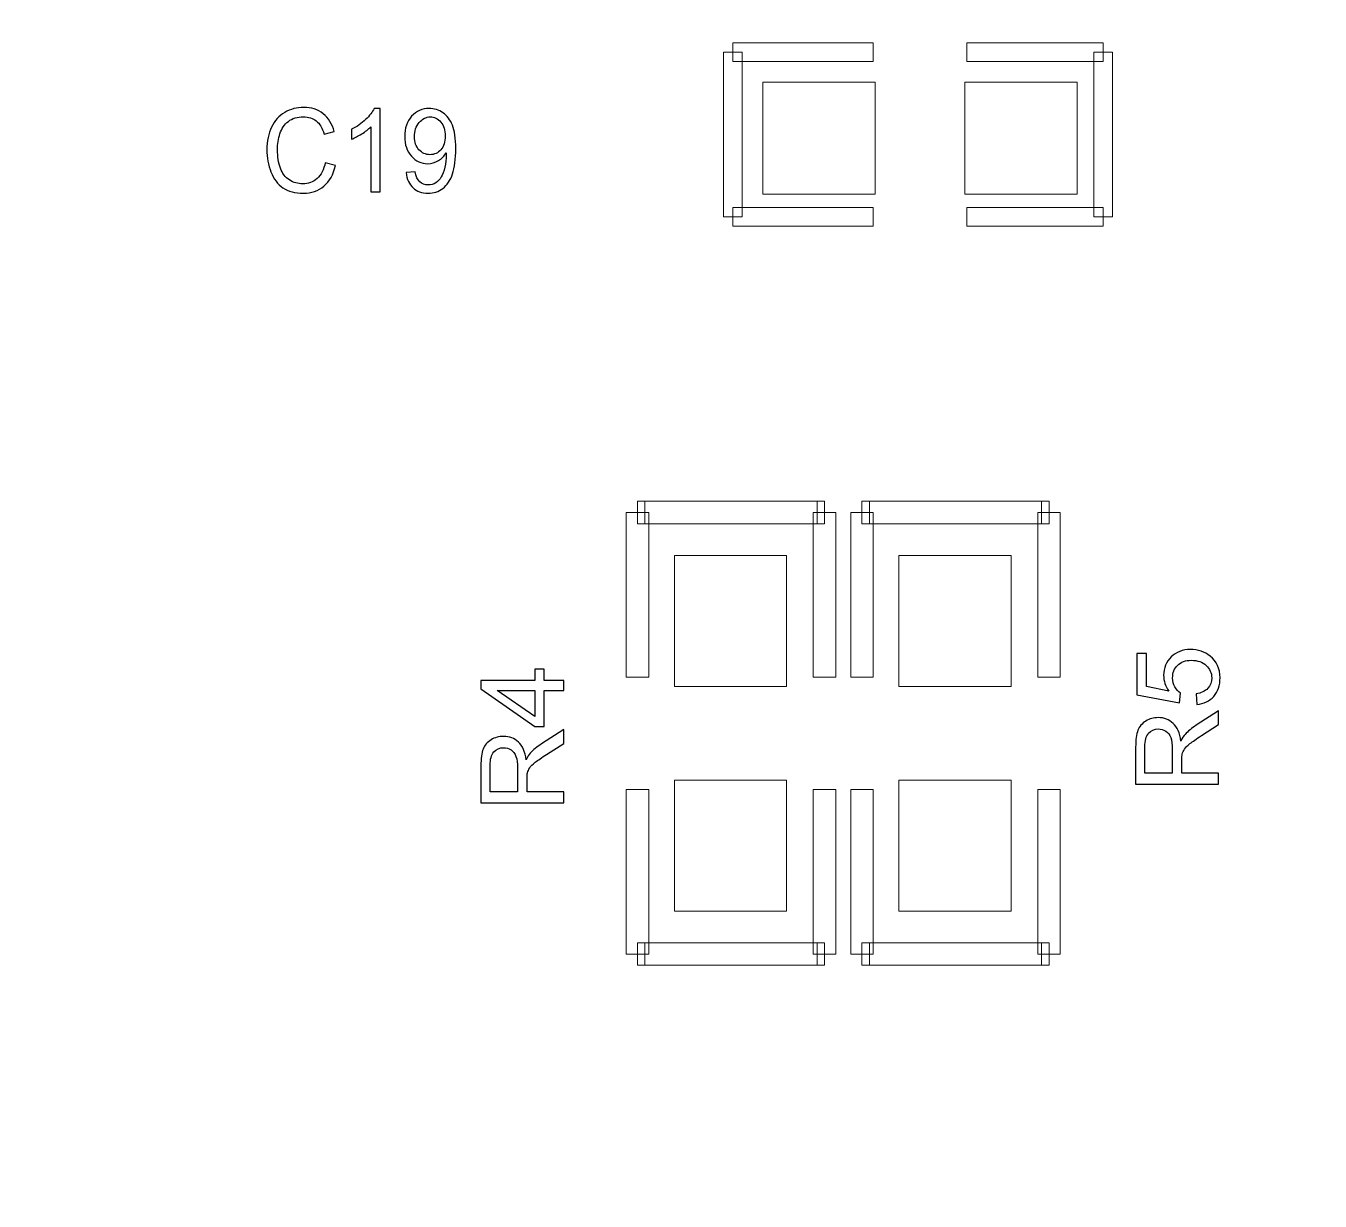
# Model space of a CAD drawing. Header units: millimetres. Extents: x -29.3 to 38.7, y -13.5 to 48.8.
# Drawn here: x -5.94 to 2.85, y 21.26 to 29.23 of the extents above; entities that cross this region are included whole.
import ezdxf

# ---------------------------------------------------------------- set-up
doc = ezdxf.new("R2010")
doc.units = ezdxf.units.MM
doc.header["$MEASUREMENT"] = 0
for name, color, linetype in [('BG_OUTLINE', 7, 'Continuous'), ('PG_SILKSCREEN_TOP', 7, 'Continuous'), ('PIN_TOP', 7, 'Continuous'), ('RD_SILKSCREEN_TOP', 7, 'Continuous')]:
    doc.layers.add(name, color=color, linetype=linetype)

msp = doc.modelspace()

# ---------------------------------------------------------------- linework, layer by layer
at = {"layer": 'BG_OUTLINE', "lineweight": 9}
msp.add_open_spline([(-29.3483, -13.5394), (-29.3483, -13.5394), (18.625, -13.5394), (18.625, -13.5394), (18.625, -13.5394), (18.625, -13.5394), (18.8256, -13.5394), (18.8256, -13.5394), (18.8256, -13.5394), (19.4323, -13.539), (20.014, -13.2977), (20.4427, -12.8684), (20.4427, -12.8684), (20.8714, -12.4392), (21.112, -11.8601), (21.1116, -11.2534), (21.1116, -11.2534), (21.1116, -11.2534), (21.1116, 35.2286), (21.1116, 35.2286), (21.1116, 35.2286), (21.1112, 35.8353), (20.8699, 36.4169), (20.4406, 36.8456), (20.4406, 36.8456), (20.0114, 37.2744), (19.4323, 37.515), (18.8256, 37.5146), (18.8256, 37.5146), (18.8256, 37.5146), (-29.3483, 37.5146), (-29.3483, 37.5146), (-29.3483, 37.5146), (-29.3483, 37.5146), (-29.3483, -13.5394), (-29.3483, -13.5394)], degree=3, knots=[0, 0, 0, 0, 0.111111, 0.111111, 0.111111, 0.111111, 0.222222, 0.222222, 0.222222, 0.222222, 0.333333, 0.333333, 0.333333, 0.333333, 0.444444, 0.444444, 0.444444, 0.444444, 0.555556, 0.555556, 0.555556, 0.555556, 0.666667, 0.666667, 0.666667, 0.666667, 0.777778, 0.777778, 0.777778, 0.777778, 0.888889, 0.888889, 0.888889, 0.888889, 1, 1, 1, 1], dxfattribs=at)
at = {"layer": 'PG_SILKSCREEN_TOP', "lineweight": 9}
for points in [[(-1.1416, 28.9904), (-1.1416, 28.9904), (-1.1416, 29.1174), (-1.1416, 29.1174), (-1.1416, 29.1174), (-1.1416, 29.1174), (-0.1891, 29.1174), (-0.1891, 29.1174), (-0.1891, 29.1174), (-0.1891, 29.1174), (-0.1891, 28.9904), (-0.1891, 28.9904), (-0.1891, 28.9904), (-0.1891, 28.9904), (-1.1416, 28.9904), (-1.1416, 28.9904)], [(1.373, 29.1174), (1.373, 29.1174), (1.373, 28.9904), (1.373, 28.9904), (1.373, 28.9904), (1.373, 28.9904), (0.4459, 28.9904), (0.4459, 28.9904), (0.4459, 28.9904), (0.4459, 28.9904), (0.4459, 29.1174), (0.4459, 29.1174), (0.4459, 29.1174), (0.4459, 29.1174), (1.373, 29.1174), (1.373, 29.1174)], [(-1.0781, 27.9363), (-1.0781, 27.9363), (-1.2051, 27.9363), (-1.2051, 27.9363), (-1.2051, 27.9363), (-1.2051, 27.9363), (-1.2051, 29.0539), (-1.2051, 29.0539), (-1.2051, 29.0539), (-1.2051, 29.0539), (-1.0781, 29.0539), (-1.0781, 29.0539), (-1.0781, 29.0539), (-1.0781, 29.0539), (-1.0781, 27.9363), (-1.0781, 27.9363)], [(1.4365, 27.9363), (1.4365, 27.9363), (1.3095, 27.9363), (1.3095, 27.9363), (1.3095, 27.9363), (1.3095, 27.9363), (1.3095, 29.0539), (1.3095, 29.0539), (1.3095, 29.0539), (1.3095, 29.0539), (1.4365, 29.0539), (1.4365, 29.0539), (1.4365, 29.0539), (1.4365, 29.0539), (1.4365, 27.9363), (1.4365, 27.9363)], [(-0.1891, 27.9998), (-0.1891, 27.9998), (-0.1891, 27.8728), (-0.1891, 27.8728), (-0.1891, 27.8728), (-0.1891, 27.8728), (-1.1416, 27.8728), (-1.1416, 27.8728), (-1.1416, 27.8728), (-1.1416, 27.8728), (-1.1416, 27.9998), (-1.1416, 27.9998), (-1.1416, 27.9998), (-1.1416, 27.9998), (-0.1891, 27.9998), (-0.1891, 27.9998)], [(0.4459, 27.8728), (0.4459, 27.8728), (0.4459, 27.9998), (0.4459, 27.9998), (0.4459, 27.9998), (0.4459, 27.9998), (1.373, 27.9998), (1.373, 27.9998), (1.373, 27.9998), (1.373, 27.9998), (1.373, 27.8728), (1.373, 27.8728), (1.373, 27.8728), (1.373, 27.8728), (0.4459, 27.8728), (0.4459, 27.8728)], [(-1.8655, 25.9297), (-1.8655, 25.9297), (-1.7131, 25.9297), (-1.7131, 25.9297), (-1.7131, 25.9297), (-1.7131, 25.9297), (-1.7131, 24.8121), (-1.7131, 24.8121), (-1.7131, 24.8121), (-1.7131, 24.8121), (-1.8655, 24.8121), (-1.8655, 24.8121), (-1.8655, 24.8121), (-1.8655, 24.8121), (-1.8655, 25.9297), (-1.8655, 25.9297)], [(-1.7385, 26.0059), (-1.7385, 26.0059), (-1.7385, 25.8535), (-1.7385, 25.8535), (-1.7385, 25.8535), (-1.7385, 25.8535), (-1.7893, 25.8535), (-1.7893, 25.8535), (-1.7893, 25.8535), (-1.7893, 25.8535), (-1.7893, 26.0059), (-1.7893, 26.0059), (-1.7893, 26.0059), (-1.7893, 26.0059), (-1.7385, 26.0059), (-1.7385, 26.0059)], [(-0.5701, 26.0059), (-0.5701, 26.0059), (-0.5701, 25.8535), (-0.5701, 25.8535), (-0.5701, 25.8535), (-0.5701, 25.8535), (-1.7385, 25.8535), (-1.7385, 25.8535), (-1.7385, 25.8535), (-1.7385, 25.8535), (-1.7385, 26.0059), (-1.7385, 26.0059), (-1.7385, 26.0059), (-1.7385, 26.0059), (-0.5701, 26.0059), (-0.5701, 26.0059)], [(-0.4431, 24.8121), (-0.4431, 24.8121), (-0.5955, 24.8121), (-0.5955, 24.8121), (-0.5955, 24.8121), (-0.5955, 24.8121), (-0.5955, 25.9297), (-0.5955, 25.9297), (-0.5955, 25.9297), (-0.5955, 25.9297), (-0.4431, 25.9297), (-0.4431, 25.9297), (-0.4431, 25.9297), (-0.4431, 25.9297), (-0.4431, 24.8121), (-0.4431, 24.8121)], [(-0.5193, 26.0059), (-0.5193, 26.0059), (-0.5193, 25.8535), (-0.5193, 25.8535), (-0.5193, 25.8535), (-0.5193, 25.8535), (-0.5701, 25.8535), (-0.5701, 25.8535), (-0.5701, 25.8535), (-0.5701, 25.8535), (-0.5701, 26.0059), (-0.5701, 26.0059), (-0.5701, 26.0059), (-0.5701, 26.0059), (-0.5193, 26.0059), (-0.5193, 26.0059)], [(-0.3415, 25.9297), (-0.3415, 25.9297), (-0.1891, 25.9297), (-0.1891, 25.9297), (-0.1891, 25.9297), (-0.1891, 25.9297), (-0.1891, 24.8121), (-0.1891, 24.8121), (-0.1891, 24.8121), (-0.1891, 24.8121), (-0.3415, 24.8121), (-0.3415, 24.8121), (-0.3415, 24.8121), (-0.3415, 24.8121), (-0.3415, 25.9297), (-0.3415, 25.9297)], [(-0.2145, 26.0059), (-0.2145, 26.0059), (-0.2145, 25.8535), (-0.2145, 25.8535), (-0.2145, 25.8535), (-0.2145, 25.8535), (-0.2653, 25.8535), (-0.2653, 25.8535), (-0.2653, 25.8535), (-0.2653, 25.8535), (-0.2653, 26.0059), (-0.2653, 26.0059), (-0.2653, 26.0059), (-0.2653, 26.0059), (-0.2145, 26.0059), (-0.2145, 26.0059)], [(0.9539, 26.0059), (0.9539, 26.0059), (0.9539, 25.8535), (0.9539, 25.8535), (0.9539, 25.8535), (0.9539, 25.8535), (-0.2145, 25.8535), (-0.2145, 25.8535), (-0.2145, 25.8535), (-0.2145, 25.8535), (-0.2145, 26.0059), (-0.2145, 26.0059), (-0.2145, 26.0059), (-0.2145, 26.0059), (0.9539, 26.0059), (0.9539, 26.0059)], [(1.0809, 24.8121), (1.0809, 24.8121), (0.9285, 24.8121), (0.9285, 24.8121), (0.9285, 24.8121), (0.9285, 24.8121), (0.9285, 25.9297), (0.9285, 25.9297), (0.9285, 25.9297), (0.9285, 25.9297), (1.0809, 25.9297), (1.0809, 25.9297), (1.0809, 25.9297), (1.0809, 25.9297), (1.0809, 24.8121), (1.0809, 24.8121)], [(1.0047, 26.0059), (1.0047, 26.0059), (1.0047, 25.8535), (1.0047, 25.8535), (1.0047, 25.8535), (1.0047, 25.8535), (0.9539, 25.8535), (0.9539, 25.8535), (0.9539, 25.8535), (0.9539, 25.8535), (0.9539, 26.0059), (0.9539, 26.0059), (0.9539, 26.0059), (0.9539, 26.0059), (1.0047, 26.0059), (1.0047, 26.0059)], [(-1.7131, 22.9325), (-1.7131, 22.9325), (-1.8655, 22.9325), (-1.8655, 22.9325), (-1.8655, 22.9325), (-1.8655, 22.9325), (-1.8655, 24.0501), (-1.8655, 24.0501), (-1.8655, 24.0501), (-1.8655, 24.0501), (-1.7131, 24.0501), (-1.7131, 24.0501), (-1.7131, 24.0501), (-1.7131, 24.0501), (-1.7131, 22.9325), (-1.7131, 22.9325)], [(-0.5955, 24.0501), (-0.5955, 24.0501), (-0.4431, 24.0501), (-0.4431, 24.0501), (-0.4431, 24.0501), (-0.4431, 24.0501), (-0.4431, 22.9325), (-0.4431, 22.9325), (-0.4431, 22.9325), (-0.4431, 22.9325), (-0.5955, 22.9325), (-0.5955, 22.9325), (-0.5955, 22.9325), (-0.5955, 22.9325), (-0.5955, 24.0501), (-0.5955, 24.0501)], [(-0.1891, 22.9325), (-0.1891, 22.9325), (-0.3415, 22.9325), (-0.3415, 22.9325), (-0.3415, 22.9325), (-0.3415, 22.9325), (-0.3415, 24.0501), (-0.3415, 24.0501), (-0.3415, 24.0501), (-0.3415, 24.0501), (-0.1891, 24.0501), (-0.1891, 24.0501), (-0.1891, 24.0501), (-0.1891, 24.0501), (-0.1891, 22.9325), (-0.1891, 22.9325)], [(0.9285, 24.0501), (0.9285, 24.0501), (1.0809, 24.0501), (1.0809, 24.0501), (1.0809, 24.0501), (1.0809, 24.0501), (1.0809, 22.9325), (1.0809, 22.9325), (1.0809, 22.9325), (1.0809, 22.9325), (0.9285, 22.9325), (0.9285, 22.9325), (0.9285, 22.9325), (0.9285, 22.9325), (0.9285, 24.0501), (0.9285, 24.0501)], [(-1.7385, 23.0087), (-1.7385, 23.0087), (-1.7385, 22.8563), (-1.7385, 22.8563), (-1.7385, 22.8563), (-1.7385, 22.8563), (-1.7893, 22.8563), (-1.7893, 22.8563), (-1.7893, 22.8563), (-1.7893, 22.8563), (-1.7893, 23.0087), (-1.7893, 23.0087), (-1.7893, 23.0087), (-1.7893, 23.0087), (-1.7385, 23.0087), (-1.7385, 23.0087)], [(-0.5701, 23.0087), (-0.5701, 23.0087), (-0.5701, 22.8563), (-0.5701, 22.8563), (-0.5701, 22.8563), (-0.5701, 22.8563), (-1.7385, 22.8563), (-1.7385, 22.8563), (-1.7385, 22.8563), (-1.7385, 22.8563), (-1.7385, 23.0087), (-1.7385, 23.0087), (-1.7385, 23.0087), (-1.7385, 23.0087), (-0.5701, 23.0087), (-0.5701, 23.0087)], [(-0.5193, 23.0087), (-0.5193, 23.0087), (-0.5193, 22.8563), (-0.5193, 22.8563), (-0.5193, 22.8563), (-0.5193, 22.8563), (-0.5701, 22.8563), (-0.5701, 22.8563), (-0.5701, 22.8563), (-0.5701, 22.8563), (-0.5701, 23.0087), (-0.5701, 23.0087), (-0.5701, 23.0087), (-0.5701, 23.0087), (-0.5193, 23.0087), (-0.5193, 23.0087)], [(-0.2145, 23.0087), (-0.2145, 23.0087), (-0.2145, 22.8563), (-0.2145, 22.8563), (-0.2145, 22.8563), (-0.2145, 22.8563), (-0.2653, 22.8563), (-0.2653, 22.8563), (-0.2653, 22.8563), (-0.2653, 22.8563), (-0.2653, 23.0087), (-0.2653, 23.0087), (-0.2653, 23.0087), (-0.2653, 23.0087), (-0.2145, 23.0087), (-0.2145, 23.0087)], [(0.9539, 23.0087), (0.9539, 23.0087), (0.9539, 22.8563), (0.9539, 22.8563), (0.9539, 22.8563), (0.9539, 22.8563), (-0.2145, 22.8563), (-0.2145, 22.8563), (-0.2145, 22.8563), (-0.2145, 22.8563), (-0.2145, 23.0087), (-0.2145, 23.0087), (-0.2145, 23.0087), (-0.2145, 23.0087), (0.9539, 23.0087), (0.9539, 23.0087)], [(1.0047, 23.0087), (1.0047, 23.0087), (1.0047, 22.8563), (1.0047, 22.8563), (1.0047, 22.8563), (1.0047, 22.8563), (0.9539, 22.8563), (0.9539, 22.8563), (0.9539, 22.8563), (0.9539, 22.8563), (0.9539, 23.0087), (0.9539, 23.0087), (0.9539, 23.0087), (0.9539, 23.0087), (1.0047, 23.0087), (1.0047, 23.0087)]]:
    msp.add_open_spline(points, degree=3, knots=[0, 0, 0, 0, 0.25, 0.25, 0.25, 0.25, 0.5, 0.5, 0.5, 0.5, 0.75, 0.75, 0.75, 0.75, 1, 1, 1, 1], dxfattribs=at)
at = {"layer": 'PIN_TOP', "lineweight": 9}
for points in [[(-0.1764, 28.8507), (-0.1764, 28.8507), (-0.1764, 28.0887), (-0.1764, 28.0887), (-0.1764, 28.0887), (-0.1764, 28.0887), (-0.9384, 28.0887), (-0.9384, 28.0887), (-0.9384, 28.0887), (-0.9384, 28.0887), (-0.9384, 28.8507), (-0.9384, 28.8507), (-0.9384, 28.8507), (-0.9384, 28.8507), (-0.1764, 28.8507), (-0.1764, 28.8507)], [(1.1952, 28.8507), (1.1952, 28.8507), (1.1952, 28.0887), (1.1952, 28.0887), (1.1952, 28.0887), (1.1952, 28.0887), (0.4332, 28.0887), (0.4332, 28.0887), (0.4332, 28.0887), (0.4332, 28.0887), (0.4332, 28.8507), (0.4332, 28.8507), (0.4332, 28.8507), (0.4332, 28.8507), (1.1952, 28.8507), (1.1952, 28.8507)], [(-0.7768, 24.7486), (-0.7768, 24.7486), (-1.5388, 24.7486), (-1.5388, 24.7486), (-1.5388, 24.7486), (-1.5388, 24.7486), (-1.5388, 25.6376), (-1.5388, 25.6376), (-1.5388, 25.6376), (-1.5388, 25.6376), (-0.7768, 25.6376), (-0.7768, 25.6376), (-0.7768, 25.6376), (-0.7768, 25.6376), (-0.7768, 24.7486), (-0.7768, 24.7486)], [(0.7472, 24.7486), (0.7472, 24.7486), (-0.0148, 24.7486), (-0.0148, 24.7486), (-0.0148, 24.7486), (-0.0148, 24.7486), (-0.0148, 25.6376), (-0.0148, 25.6376), (-0.0148, 25.6376), (-0.0148, 25.6376), (0.7472, 25.6376), (0.7472, 25.6376), (0.7472, 25.6376), (0.7472, 25.6376), (0.7472, 24.7486), (0.7472, 24.7486)], [(-0.7768, 23.2246), (-0.7768, 23.2246), (-1.5388, 23.2246), (-1.5388, 23.2246), (-1.5388, 23.2246), (-1.5388, 23.2246), (-1.5388, 24.1136), (-1.5388, 24.1136), (-1.5388, 24.1136), (-1.5388, 24.1136), (-0.7768, 24.1136), (-0.7768, 24.1136), (-0.7768, 24.1136), (-0.7768, 24.1136), (-0.7768, 23.2246), (-0.7768, 23.2246)], [(0.7472, 23.2246), (0.7472, 23.2246), (-0.0148, 23.2246), (-0.0148, 23.2246), (-0.0148, 23.2246), (-0.0148, 23.2246), (-0.0148, 24.1136), (-0.0148, 24.1136), (-0.0148, 24.1136), (-0.0148, 24.1136), (0.7472, 24.1136), (0.7472, 24.1136), (0.7472, 24.1136), (0.7472, 24.1136), (0.7472, 23.2246), (0.7472, 23.2246)]]:
    msp.add_open_spline(points, degree=3, knots=[0, 0, 0, 0, 0.25, 0.25, 0.25, 0.25, 0.5, 0.5, 0.5, 0.5, 0.75, 0.75, 0.75, 0.75, 1, 1, 1, 1], dxfattribs=at)
at = {"layer": 'RD_SILKSCREEN_TOP', "color": 8}
for points, knots in [([(-3.909, 28.303), (-3.909, 28.303), (-3.8392, 28.2841), (-3.8392, 28.2841), (-3.8392, 28.2841), (-3.8538, 28.223), (-3.8802, 28.1763), (-3.9181, 28.144), (-3.9181, 28.144), (-3.9561, 28.1118), (-4.0025, 28.0958), (-4.0575, 28.0958), (-4.0575, 28.0958), (-4.1144, 28.0958), (-4.1605, 28.1082), (-4.1962, 28.1328), (-4.1962, 28.1328), (-4.2318, 28.1576), (-4.2589, 28.1935), (-4.2775, 28.2403), (-4.2775, 28.2403), (-4.296, 28.2873), (-4.3053, 28.3377), (-4.3053, 28.3915), (-4.3053, 28.3915), (-4.3053, 28.4501), (-4.2949, 28.5013), (-4.2739, 28.545), (-4.2739, 28.545), (-4.2528, 28.5887), (-4.223, 28.6219), (-4.1843, 28.6446), (-4.1843, 28.6446), (-4.1455, 28.6673), (-4.103, 28.6786), (-4.0565, 28.6786), (-4.0565, 28.6786), (-4.0036, 28.6786), (-3.9593, 28.6643), (-3.9234, 28.6356), (-3.9234, 28.6356), (-3.8874, 28.6068), (-3.8624, 28.5666), (-3.8483, 28.5145), (-3.8483, 28.5145), (-3.8483, 28.5145), (-3.9168, 28.4971), (-3.9168, 28.4971), (-3.9168, 28.4971), (-3.9292, 28.5382), (-3.9469, 28.568), (-3.9701, 28.5868), (-3.9701, 28.5868), (-3.9933, 28.6055), (-4.0225, 28.6148), (-4.0579, 28.6148), (-4.0579, 28.6148), (-4.0984, 28.6148), (-4.1322, 28.6045), (-4.1595, 28.5837), (-4.1595, 28.5837), (-4.1867, 28.5629), (-4.2059, 28.5351), (-4.2167, 28.5), (-4.2167, 28.5), (-4.2279, 28.4651), (-4.2334, 28.429), (-4.2334, 28.3919), (-4.2334, 28.3919), (-4.2334, 28.3439), (-4.2268, 28.3021), (-4.2138, 28.2663), (-4.2138, 28.2663), (-4.2007, 28.2306), (-4.1804, 28.2038), (-4.1528, 28.1861), (-4.1528, 28.1861), (-4.1252, 28.1684), (-4.0954, 28.1596), (-4.0632, 28.1596), (-4.0632, 28.1596), (-4.0241, 28.1596), (-3.9911, 28.1717), (-3.964, 28.1957), (-3.964, 28.1957), (-3.9368, 28.2198), (-3.9186, 28.2557), (-3.909, 28.303)], [0, 0, 0, 0, 0.045455, 0.045455, 0.045455, 0.045455, 0.090909, 0.090909, 0.090909, 0.090909, 0.136364, 0.136364, 0.136364, 0.136364, 0.181818, 0.181818, 0.181818, 0.181818, 0.227273, 0.227273, 0.227273, 0.227273, 0.272727, 0.272727, 0.272727, 0.272727, 0.318182, 0.318182, 0.318182, 0.318182, 0.363636, 0.363636, 0.363636, 0.363636, 0.409091, 0.409091, 0.409091, 0.409091, 0.454545, 0.454545, 0.454545, 0.454545, 0.5, 0.5, 0.5, 0.5, 0.545455, 0.545455, 0.545455, 0.545455, 0.590909, 0.590909, 0.590909, 0.590909, 0.636364, 0.636364, 0.636364, 0.636364, 0.681818, 0.681818, 0.681818, 0.681818, 0.727273, 0.727273, 0.727273, 0.727273, 0.772727, 0.772727, 0.772727, 0.772727, 0.818182, 0.818182, 0.818182, 0.818182, 0.863636, 0.863636, 0.863636, 0.863636, 0.909091, 0.909091, 0.909091, 0.909091, 0.954545, 0.954545, 0.954545, 0.954545, 1, 1, 1, 1]), ([(-3.5357, 28.1054), (-3.5357, 28.1054), (-3.6005, 28.1054), (-3.6005, 28.1054), (-3.6005, 28.1054), (-3.6005, 28.1054), (-3.6005, 28.5463), (-3.6005, 28.5463), (-3.6005, 28.5463), (-3.616, 28.5305), (-3.6364, 28.5146), (-3.6616, 28.4987), (-3.6616, 28.4987), (-3.6871, 28.4828), (-3.7098, 28.4709), (-3.7299, 28.463), (-3.7299, 28.463), (-3.7299, 28.463), (-3.7299, 28.5298), (-3.7299, 28.5298), (-3.7299, 28.5298), (-3.6937, 28.5481), (-3.662, 28.5701), (-3.6349, 28.596), (-3.6349, 28.596), (-3.6079, 28.6219), (-3.5887, 28.647), (-3.5774, 28.6714), (-3.5774, 28.6714), (-3.5774, 28.6714), (-3.5357, 28.6714), (-3.5357, 28.6714), (-3.5357, 28.6714), (-3.5357, 28.6714), (-3.5357, 28.1054), (-3.5357, 28.1054)], [0, 0, 0, 0, 0.111111, 0.111111, 0.111111, 0.111111, 0.222222, 0.222222, 0.222222, 0.222222, 0.333333, 0.333333, 0.333333, 0.333333, 0.444444, 0.444444, 0.444444, 0.444444, 0.555556, 0.555556, 0.555556, 0.555556, 0.666667, 0.666667, 0.666667, 0.666667, 0.777778, 0.777778, 0.777778, 0.777778, 0.888889, 0.888889, 0.888889, 0.888889, 1, 1, 1, 1]), ([(-3.3602, 28.2357), (-3.3602, 28.2357), (-3.2979, 28.2419), (-3.2979, 28.2419), (-3.2979, 28.2419), (-3.2926, 28.2106), (-3.2825, 28.1879), (-3.2677, 28.1738), (-3.2677, 28.1738), (-3.2529, 28.1597), (-3.2338, 28.1526), (-3.2105, 28.1526), (-3.2105, 28.1526), (-3.1906, 28.1526), (-3.1732, 28.1575), (-3.1582, 28.1673), (-3.1582, 28.1673), (-3.1432, 28.1771), (-3.1309, 28.19), (-3.1213, 28.2063), (-3.1213, 28.2063), (-3.1116, 28.2226), (-3.1037, 28.2446), (-3.0972, 28.2722), (-3.0972, 28.2722), (-3.0908, 28.2999), (-3.0875, 28.3281), (-3.0875, 28.3568), (-3.0875, 28.3568), (-3.0875, 28.3599), (-3.0876, 28.3646), (-3.0879, 28.3706), (-3.0879, 28.3706), (-3.1009, 28.3487), (-3.1185, 28.3307), (-3.1409, 28.3171), (-3.1409, 28.3171), (-3.1633, 28.3033), (-3.1877, 28.2965), (-3.2137, 28.2965), (-3.2137, 28.2965), (-3.2574, 28.2965), (-3.2943, 28.3134), (-3.3245, 28.3473), (-3.3245, 28.3473), (-3.3547, 28.3811), (-3.3698, 28.4256), (-3.3698, 28.481), (-3.3698, 28.481), (-3.3698, 28.5382), (-3.3541, 28.5841), (-3.3226, 28.619), (-3.3226, 28.619), (-3.291, 28.654), (-3.2515, 28.6714), (-3.2039, 28.6714), (-3.2039, 28.6714), (-3.1697, 28.6714), (-3.1384, 28.6614), (-3.1099, 28.6418), (-3.1099, 28.6418), (-3.0816, 28.6221), (-3.06, 28.5939), (-3.0452, 28.5574), (-3.0452, 28.5574), (-3.0305, 28.5209), (-3.0231, 28.468), (-3.0231, 28.3987), (-3.0231, 28.3987), (-3.0231, 28.3268), (-3.0304, 28.2694), (-3.045, 28.2267), (-3.045, 28.2267), (-3.0597, 28.184), (-3.0815, 28.1516), (-3.1103, 28.1293), (-3.1103, 28.1293), (-3.1393, 28.107), (-3.1731, 28.0958), (-3.212, 28.0958), (-3.212, 28.0958), (-3.2532, 28.0958), (-3.2868, 28.108), (-3.313, 28.1326), (-3.313, 28.1326), (-3.3391, 28.157), (-3.3548, 28.1914), (-3.3602, 28.2357)], [0, 0, 0, 0, 0.045455, 0.045455, 0.045455, 0.045455, 0.090909, 0.090909, 0.090909, 0.090909, 0.136364, 0.136364, 0.136364, 0.136364, 0.181818, 0.181818, 0.181818, 0.181818, 0.227273, 0.227273, 0.227273, 0.227273, 0.272727, 0.272727, 0.272727, 0.272727, 0.318182, 0.318182, 0.318182, 0.318182, 0.363636, 0.363636, 0.363636, 0.363636, 0.409091, 0.409091, 0.409091, 0.409091, 0.454545, 0.454545, 0.454545, 0.454545, 0.5, 0.5, 0.5, 0.5, 0.545455, 0.545455, 0.545455, 0.545455, 0.590909, 0.590909, 0.590909, 0.590909, 0.636364, 0.636364, 0.636364, 0.636364, 0.681818, 0.681818, 0.681818, 0.681818, 0.727273, 0.727273, 0.727273, 0.727273, 0.772727, 0.772727, 0.772727, 0.772727, 0.818182, 0.818182, 0.818182, 0.818182, 0.863636, 0.863636, 0.863636, 0.863636, 0.909091, 0.909091, 0.909091, 0.909091, 0.954545, 0.954545, 0.954545, 0.954545, 1, 1, 1, 1]), ([(-3.0951, 28.4845), (-3.0951, 28.5242), (-3.1049, 28.5558), (-3.1246, 28.579), (-3.1246, 28.579), (-3.1445, 28.6024), (-3.1682, 28.6141), (-3.1961, 28.6141), (-3.1961, 28.6141), (-3.2248, 28.6141), (-3.2499, 28.6015), (-3.2712, 28.5764), (-3.2712, 28.5764), (-3.2926, 28.5512), (-3.3033, 28.5187), (-3.3033, 28.4788), (-3.3033, 28.4788), (-3.3033, 28.4428), (-3.2931, 28.4137), (-3.2728, 28.3912), (-3.2728, 28.3912), (-3.2526, 28.3688), (-3.2277, 28.3576), (-3.198, 28.3576), (-3.198, 28.3576), (-3.1678, 28.3576), (-3.1433, 28.3688), (-3.1241, 28.3912), (-3.1241, 28.3912), (-3.1047, 28.4137), (-3.0951, 28.4448), (-3.0951, 28.4845)], [0, 0, 0, 0, 0.125, 0.125, 0.125, 0.125, 0.25, 0.25, 0.25, 0.25, 0.375, 0.375, 0.375, 0.375, 0.5, 0.5, 0.5, 0.5, 0.625, 0.625, 0.625, 0.625, 0.75, 0.75, 0.75, 0.75, 0.875, 0.875, 0.875, 0.875, 1, 1, 1, 1]), ([(2.0088, 24.626), (2.0088, 24.626), (2.0026, 24.6987), (2.0026, 24.6987), (2.0026, 24.6987), (2.038, 24.7041), (2.0645, 24.7165), (2.0824, 24.7361), (2.0824, 24.7361), (2.1002, 24.7558), (2.1092, 24.7794), (2.1092, 24.8071), (2.1092, 24.8071), (2.1092, 24.8404), (2.0966, 24.8686), (2.0715, 24.8916), (2.0715, 24.8916), (2.0463, 24.9147), (2.013, 24.9262), (1.9715, 24.9262), (1.9715, 24.9262), (1.932, 24.9262), (1.9009, 24.9152), (1.8781, 24.893), (1.8781, 24.893), (1.8552, 24.8709), (1.8438, 24.8419), (1.8438, 24.8059), (1.8438, 24.8059), (1.8438, 24.7836), (1.8489, 24.7635), (1.859, 24.7455), (1.859, 24.7455), (1.8691, 24.7276), (1.8823, 24.7135), (1.8984, 24.7033), (1.8984, 24.7033), (1.8984, 24.7033), (1.89, 24.6383), (1.89, 24.6383), (1.89, 24.6383), (1.89, 24.6383), (1.6005, 24.6929), (1.6005, 24.6929), (1.6005, 24.6929), (1.6005, 24.6929), (1.6005, 24.9732), (1.6005, 24.9732), (1.6005, 24.9732), (1.6005, 24.9732), (1.6666, 24.9732), (1.6666, 24.9732), (1.6666, 24.9732), (1.6666, 24.9732), (1.6666, 24.7483), (1.6666, 24.7483), (1.6666, 24.7483), (1.6666, 24.7483), (1.8181, 24.7178), (1.8181, 24.7178), (1.8181, 24.7178), (1.7945, 24.7517), (1.7826, 24.7873), (1.7826, 24.8244), (1.7826, 24.8244), (1.7826, 24.8736), (1.7997, 24.9151), (1.8338, 24.9489), (1.8338, 24.9489), (1.8679, 24.9828), (1.9118, 24.9997), (1.9653, 24.9997), (1.9653, 24.9997), (2.0164, 24.9997), (2.0605, 24.9848), (2.0976, 24.9551), (2.0976, 24.9551), (2.1431, 24.9189), (2.166, 24.8695), (2.166, 24.8071), (2.166, 24.8071), (2.166, 24.7558), (2.1517, 24.7139), (2.1229, 24.6815), (2.1229, 24.6815), (2.0942, 24.6491), (2.0561, 24.6306), (2.0088, 24.626)], [0, 0, 0, 0, 0.045455, 0.045455, 0.045455, 0.045455, 0.090909, 0.090909, 0.090909, 0.090909, 0.136364, 0.136364, 0.136364, 0.136364, 0.181818, 0.181818, 0.181818, 0.181818, 0.227273, 0.227273, 0.227273, 0.227273, 0.272727, 0.272727, 0.272727, 0.272727, 0.318182, 0.318182, 0.318182, 0.318182, 0.363636, 0.363636, 0.363636, 0.363636, 0.409091, 0.409091, 0.409091, 0.409091, 0.454545, 0.454545, 0.454545, 0.454545, 0.5, 0.5, 0.5, 0.5, 0.545455, 0.545455, 0.545455, 0.545455, 0.590909, 0.590909, 0.590909, 0.590909, 0.636364, 0.636364, 0.636364, 0.636364, 0.681818, 0.681818, 0.681818, 0.681818, 0.727273, 0.727273, 0.727273, 0.727273, 0.772727, 0.772727, 0.772727, 0.772727, 0.818182, 0.818182, 0.818182, 0.818182, 0.863636, 0.863636, 0.863636, 0.863636, 0.909091, 0.909091, 0.909091, 0.909091, 0.954545, 0.954545, 0.954545, 0.954545, 1, 1, 1, 1]), ([(-2.2886, 24.7208), (-2.2886, 24.7208), (-2.4235, 24.7208), (-2.4235, 24.7208), (-2.4235, 24.7208), (-2.4235, 24.7208), (-2.4235, 24.4763), (-2.4235, 24.4763), (-2.4235, 24.4763), (-2.4235, 24.4763), (-2.487, 24.4763), (-2.487, 24.4763), (-2.487, 24.4763), (-2.487, 24.4763), (-2.8522, 24.7335), (-2.8522, 24.7335), (-2.8522, 24.7335), (-2.8522, 24.7335), (-2.8522, 24.7901), (-2.8522, 24.7901), (-2.8522, 24.7901), (-2.8522, 24.7901), (-2.487, 24.7901), (-2.487, 24.7901), (-2.487, 24.7901), (-2.487, 24.7901), (-2.487, 24.8662), (-2.487, 24.8662), (-2.487, 24.8662), (-2.487, 24.8662), (-2.4235, 24.8662), (-2.4235, 24.8662), (-2.4235, 24.8662), (-2.4235, 24.8662), (-2.4235, 24.7901), (-2.4235, 24.7901), (-2.4235, 24.7901), (-2.4235, 24.7901), (-2.2886, 24.7901), (-2.2886, 24.7901), (-2.2886, 24.7901), (-2.2886, 24.7901), (-2.2886, 24.7208), (-2.2886, 24.7208)], [0, 0, 0, 0, 0.090909, 0.090909, 0.090909, 0.090909, 0.181818, 0.181818, 0.181818, 0.181818, 0.272727, 0.272727, 0.272727, 0.272727, 0.363636, 0.363636, 0.363636, 0.363636, 0.454545, 0.454545, 0.454545, 0.454545, 0.545455, 0.545455, 0.545455, 0.545455, 0.636364, 0.636364, 0.636364, 0.636364, 0.727273, 0.727273, 0.727273, 0.727273, 0.818182, 0.818182, 0.818182, 0.818182, 0.909091, 0.909091, 0.909091, 0.909091, 1, 1, 1, 1]), ([(-2.487, 24.7208), (-2.487, 24.7208), (-2.7411, 24.7208), (-2.7411, 24.7208), (-2.7411, 24.7208), (-2.7411, 24.7208), (-2.487, 24.5444), (-2.487, 24.5444), (-2.487, 24.5444), (-2.487, 24.5444), (-2.487, 24.7208), (-2.487, 24.7208)], [0, 0, 0, 0, 0.333333, 0.333333, 0.333333, 0.333333, 0.666667, 0.666667, 0.666667, 0.666667, 1, 1, 1, 1]), ([(2.1564, 24.0866), (2.1564, 24.0866), (1.5928, 24.0866), (1.5928, 24.0866), (1.5928, 24.0866), (1.5928, 24.0866), (1.5928, 24.3365), (1.5928, 24.3365), (1.5928, 24.3365), (1.5928, 24.3868), (1.5979, 24.425), (1.608, 24.4511), (1.608, 24.4511), (1.6181, 24.4772), (1.6359, 24.4981), (1.6615, 24.5138), (1.6615, 24.5138), (1.6872, 24.5294), (1.7156, 24.5372), (1.7466, 24.5372), (1.7466, 24.5372), (1.7866, 24.5372), (1.8202, 24.5243), (1.8476, 24.4983), (1.8476, 24.4983), (1.875, 24.4725), (1.8925, 24.4324), (1.9, 24.3784), (1.9, 24.3784), (1.9094, 24.3982), (1.9187, 24.4132), (1.9281, 24.4234), (1.9281, 24.4234), (1.948, 24.4452), (1.9731, 24.4658), (2.003, 24.4853), (2.003, 24.4853), (2.003, 24.4853), (2.1564, 24.5834), (2.1564, 24.5834), (2.1564, 24.5834), (2.1564, 24.5834), (2.1564, 24.4895), (2.1564, 24.4895), (2.1564, 24.4895), (2.1564, 24.4895), (2.0391, 24.415), (2.0391, 24.415), (2.0391, 24.415), (2.0054, 24.3932), (1.9794, 24.3752), (1.9615, 24.3611), (1.9615, 24.3611), (1.9435, 24.347), (1.9309, 24.3344), (1.9239, 24.3233), (1.9239, 24.3233), (1.9166, 24.3121), (1.9116, 24.3008), (1.9088, 24.2893), (1.9088, 24.2893), (1.9071, 24.2807), (1.9061, 24.267), (1.9061, 24.2477), (1.9061, 24.2477), (1.9061, 24.2477), (1.9061, 24.1612), (1.9061, 24.1612), (1.9061, 24.1612), (1.9061, 24.1612), (2.1564, 24.1612), (2.1564, 24.1612), (2.1564, 24.1612), (2.1564, 24.1612), (2.1564, 24.0866), (2.1564, 24.0866)], [0, 0, 0, 0, 0.052632, 0.052632, 0.052632, 0.052632, 0.105263, 0.105263, 0.105263, 0.105263, 0.157895, 0.157895, 0.157895, 0.157895, 0.210526, 0.210526, 0.210526, 0.210526, 0.263158, 0.263158, 0.263158, 0.263158, 0.315789, 0.315789, 0.315789, 0.315789, 0.368421, 0.368421, 0.368421, 0.368421, 0.421053, 0.421053, 0.421053, 0.421053, 0.473684, 0.473684, 0.473684, 0.473684, 0.526316, 0.526316, 0.526316, 0.526316, 0.578947, 0.578947, 0.578947, 0.578947, 0.631579, 0.631579, 0.631579, 0.631579, 0.684211, 0.684211, 0.684211, 0.684211, 0.736842, 0.736842, 0.736842, 0.736842, 0.789474, 0.789474, 0.789474, 0.789474, 0.842105, 0.842105, 0.842105, 0.842105, 0.894737, 0.894737, 0.894737, 0.894737, 0.947368, 0.947368, 0.947368, 0.947368, 1, 1, 1, 1]), ([(-2.2886, 23.9596), (-2.2886, 23.9596), (-2.8522, 23.9596), (-2.8522, 23.9596), (-2.8522, 23.9596), (-2.8522, 23.9596), (-2.8522, 24.2095), (-2.8522, 24.2095), (-2.8522, 24.2095), (-2.8522, 24.2598), (-2.8471, 24.298), (-2.837, 24.3241), (-2.837, 24.3241), (-2.8269, 24.3502), (-2.8091, 24.3711), (-2.7835, 24.3868), (-2.7835, 24.3868), (-2.7578, 24.4024), (-2.7294, 24.4102), (-2.6984, 24.4102), (-2.6984, 24.4102), (-2.6584, 24.4102), (-2.6248, 24.3973), (-2.5974, 24.3713), (-2.5974, 24.3713), (-2.57, 24.3455), (-2.5525, 24.3054), (-2.545, 24.2514), (-2.545, 24.2514), (-2.5356, 24.2712), (-2.5263, 24.2862), (-2.5169, 24.2964), (-2.5169, 24.2964), (-2.497, 24.3182), (-2.4719, 24.3388), (-2.442, 24.3583), (-2.442, 24.3583), (-2.442, 24.3583), (-2.2886, 24.4564), (-2.2886, 24.4564), (-2.2886, 24.4564), (-2.2886, 24.4564), (-2.2886, 24.3625), (-2.2886, 24.3625), (-2.2886, 24.3625), (-2.2886, 24.3625), (-2.4059, 24.288), (-2.4059, 24.288), (-2.4059, 24.288), (-2.4396, 24.2662), (-2.4656, 24.2482), (-2.4835, 24.2341), (-2.4835, 24.2341), (-2.5015, 24.22), (-2.5141, 24.2074), (-2.5211, 24.1963), (-2.5211, 24.1963), (-2.5284, 24.1851), (-2.5334, 24.1738), (-2.5362, 24.1623), (-2.5362, 24.1623), (-2.5379, 24.1537), (-2.5389, 24.14), (-2.5389, 24.1207), (-2.5389, 24.1207), (-2.5389, 24.1207), (-2.5389, 24.0342), (-2.5389, 24.0342), (-2.5389, 24.0342), (-2.5389, 24.0342), (-2.2886, 24.0342), (-2.2886, 24.0342), (-2.2886, 24.0342), (-2.2886, 24.0342), (-2.2886, 23.9596), (-2.2886, 23.9596)], [0, 0, 0, 0, 0.052632, 0.052632, 0.052632, 0.052632, 0.105263, 0.105263, 0.105263, 0.105263, 0.157895, 0.157895, 0.157895, 0.157895, 0.210526, 0.210526, 0.210526, 0.210526, 0.263158, 0.263158, 0.263158, 0.263158, 0.315789, 0.315789, 0.315789, 0.315789, 0.368421, 0.368421, 0.368421, 0.368421, 0.421053, 0.421053, 0.421053, 0.421053, 0.473684, 0.473684, 0.473684, 0.473684, 0.526316, 0.526316, 0.526316, 0.526316, 0.578947, 0.578947, 0.578947, 0.578947, 0.631579, 0.631579, 0.631579, 0.631579, 0.684211, 0.684211, 0.684211, 0.684211, 0.736842, 0.736842, 0.736842, 0.736842, 0.789474, 0.789474, 0.789474, 0.789474, 0.842105, 0.842105, 0.842105, 0.842105, 0.894737, 0.894737, 0.894737, 0.894737, 0.947368, 0.947368, 0.947368, 0.947368, 1, 1, 1, 1]), ([(1.8416, 24.1612), (1.8416, 24.1612), (1.8416, 24.3215), (1.8416, 24.3215), (1.8416, 24.3215), (1.8416, 24.3555), (1.838, 24.3823), (1.8309, 24.4015), (1.8309, 24.4015), (1.8239, 24.4208), (1.8126, 24.4353), (1.7971, 24.4453), (1.7971, 24.4453), (1.7816, 24.4553), (1.7648, 24.4603), (1.7466, 24.4603), (1.7466, 24.4603), (1.7199, 24.4603), (1.698, 24.4507), (1.6808, 24.4313), (1.6808, 24.4313), (1.6636, 24.412), (1.6551, 24.3814), (1.6551, 24.3395), (1.6551, 24.3395), (1.6551, 24.3395), (1.6551, 24.1612), (1.6551, 24.1612), (1.6551, 24.1612), (1.6551, 24.1612), (1.8416, 24.1612), (1.8416, 24.1612)], [0, 0, 0, 0, 0.125, 0.125, 0.125, 0.125, 0.25, 0.25, 0.25, 0.25, 0.375, 0.375, 0.375, 0.375, 0.5, 0.5, 0.5, 0.5, 0.625, 0.625, 0.625, 0.625, 0.75, 0.75, 0.75, 0.75, 0.875, 0.875, 0.875, 0.875, 1, 1, 1, 1]), ([(-2.6034, 24.0342), (-2.6034, 24.0342), (-2.6034, 24.1945), (-2.6034, 24.1945), (-2.6034, 24.1945), (-2.6034, 24.2285), (-2.607, 24.2553), (-2.6141, 24.2745), (-2.6141, 24.2745), (-2.6211, 24.2938), (-2.6324, 24.3083), (-2.6479, 24.3183), (-2.6479, 24.3183), (-2.6634, 24.3283), (-2.6802, 24.3333), (-2.6984, 24.3333), (-2.6984, 24.3333), (-2.7251, 24.3333), (-2.747, 24.3237), (-2.7642, 24.3043), (-2.7642, 24.3043), (-2.7814, 24.285), (-2.7899, 24.2544), (-2.7899, 24.2125), (-2.7899, 24.2125), (-2.7899, 24.2125), (-2.7899, 24.0342), (-2.7899, 24.0342), (-2.7899, 24.0342), (-2.7899, 24.0342), (-2.6034, 24.0342), (-2.6034, 24.0342)], [0, 0, 0, 0, 0.125, 0.125, 0.125, 0.125, 0.25, 0.25, 0.25, 0.25, 0.375, 0.375, 0.375, 0.375, 0.5, 0.5, 0.5, 0.5, 0.625, 0.625, 0.625, 0.625, 0.75, 0.75, 0.75, 0.75, 0.875, 0.875, 0.875, 0.875, 1, 1, 1, 1])]:
    msp.add_open_spline(points, degree=3, knots=knots, dxfattribs=at)

doc.saveas('drawing.dxf')
